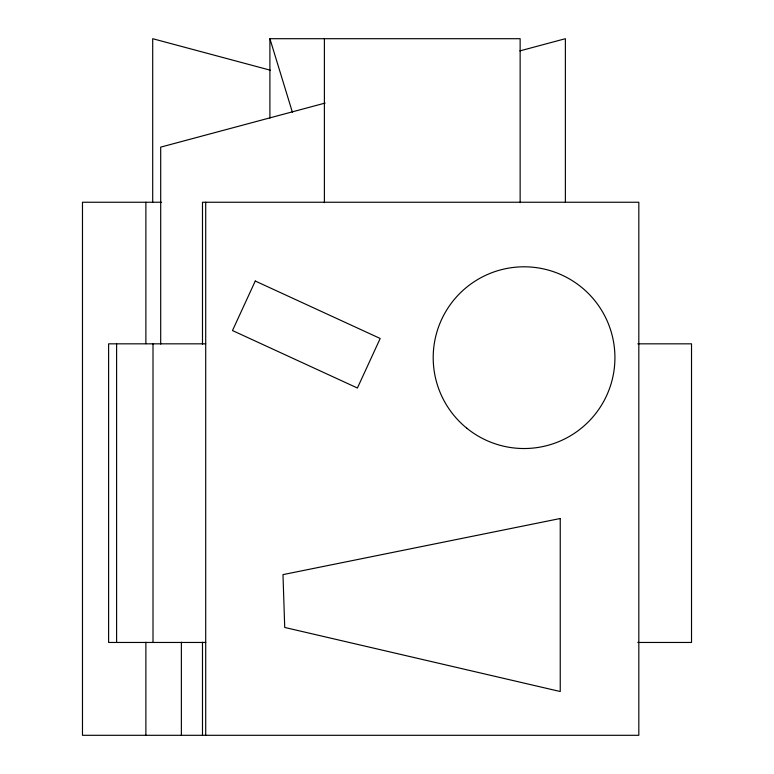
<?xml version="1.0" encoding="UTF-8"?>
<svg xmlns="http://www.w3.org/2000/svg" width="774" height="774" viewBox="0 0 774 774"><rect width="100%" height="100%" fill="white"/><g stroke="black" fill="none" stroke-linecap="round" stroke-linejoin="round"><path stroke-width="1.16" d="M325.128 103.068L160.692 147.128L160.692 344.072M519.896 50.891L565.378 38.7L565.378 202.246M269.903 118.074L269.903 38.7L520.138 38.7L520.138 202.701M161.592 202.246L82.479 202.246L82.479 735.3L638.821 735.3L638.821 202.246L202.488 202.246L202.488 344.188M205.71 343.83L108.612 343.83L108.612 642.459L205.71 642.459M637.776 343.83L691.521 343.83L691.521 642.459L637.776 642.459M270.494 70.26L152.701 38.7L152.701 202.246M269.903 38.7L292.485 112.52M324.393 38.7L324.393 202.701M205.71 202.246L205.71 735.3M202.488 642.226L202.488 735.3M181.368 642.226L181.368 735.3M153.01 343.83L153.01 642.459M145.88 202.246L145.88 343.675M145.88 642.226L145.88 735.3M116.603 343.83L116.603 642.459M255.265 281.03L232.49 330.556L357.414 388.016L380.189 338.48L255.265 281.03M560.241 518.512L282.984 574.627L284.716 627.453L560.241 691.521L560.241 518.512M466.77 428.186A90.858 90.858 0 0 0 613.782 372.023A90.858 90.858 0 0 0 491.635 272.787A90.858 90.858 0 0 0 466.77 428.186"/></g></svg>
